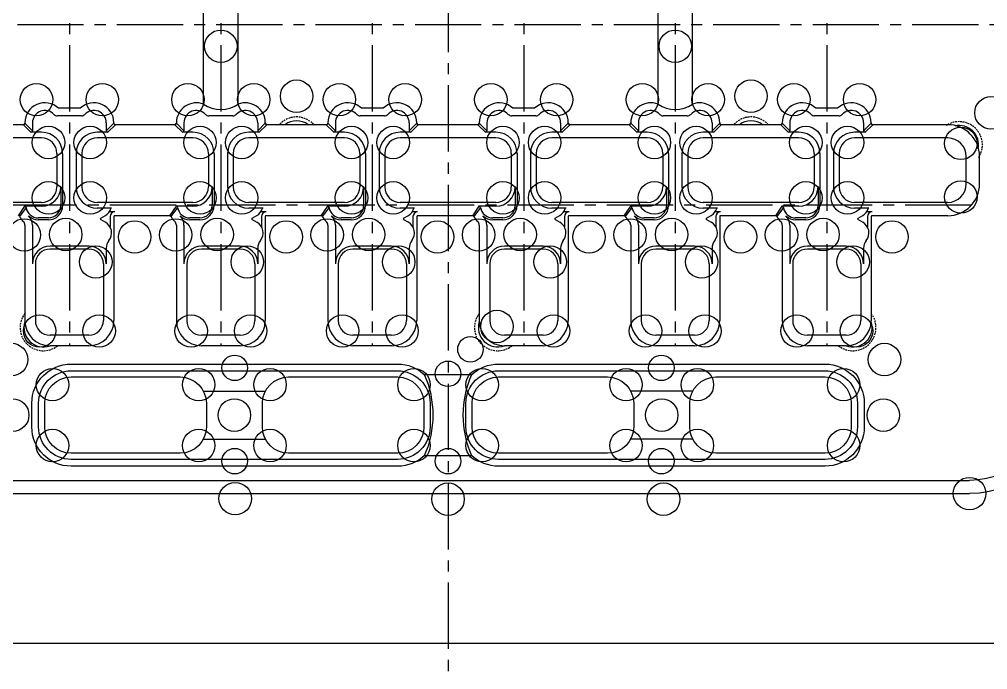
# Model space of a CAD drawing. Extents: x 1001 to 1418, y -354 to -13.
# Drawn here: x 1142.9 to 1268.2, y -191.4 to -107.4 of the extents above; entities that cross this region are included whole.
import ezdxf

# ---------------------------------------------------------------- set-up
doc = ezdxf.new("R2010")
doc.units = 0
doc.header["$LTSCALE"] = 0.45
doc.header["$MEASUREMENT"] = 0
doc.linetypes.add('CENTER2', pattern=[28.575, 19.05, -3.175, 3.175, -3.175])
doc.linetypes.add('HIDDENX2', pattern=[0.75, 0.5, -0.25])
for name, color, linetype in [('ANA 10', 7, 'CONTINUOUS'), ('ANA 13', 230, 'CONTINUOUS'), ('ANA 14.9', 132, 'CONTINUOUS'), ('ANA 16', 30, 'CONTINUOUS'), ('ANA 16.9', 150, 'CONTINUOUS'), ('ANA 16.9\u3000Φ3.3', 150, 'CONTINUOUS'), ('ANA 17.1 Φ3.3', 5, 'CONTINUOUS'), ('ANA 17.1 Φ6x5°U6.9', 5, 'CONTINUOUS'), ('ANA 20', 60, 'CONTINUOUS'), ('ANA 22.5', 200, 'CONTINUOUS'), ('CENTER', 243, 'CENTER2'), ('DETAIL', 6, 'CONTINUOUS'), ('HIDDEN', 5, 'HIDDENX2'), ('LINE', 7, 'CONTINUOUS'), ('LINE10', 52, 'CONTINUOUS'), ('LINE11', 132, 'CONTINUOUS'), ('LINE12', 150, 'CONTINUOUS'), ('LINE2', 110, 'CONTINUOUS'), ('LINE3', 230, 'CONTINUOUS'), ('LINE5', 200, 'CONTINUOUS'), ('LINE6', 60, 'CONTINUOUS'), ('LINE9', 30, 'CONTINUOUS'), ('SECTION', 31, 'CONTINUOUS')]:
    doc.layers.add(name, color=color, linetype=linetype)

msp = doc.modelspace()

# ---------------------------------------------------------------- linework, layer by layer
at = {"layer": 'ANA 10'}
for centre in [(1146.72294, -123.2857), (1152.11452, -123.2857), (1166.31294, -123.2857), (1171.70452, -123.2857), (1185.90294, -123.2857), (1191.29452, -123.2857), (1205.49294, -123.2857), (1210.88452, -123.2857), (1225.08294, -123.2857), (1230.47452, -123.2857), (1244.67294, -123.2857), (1250.06452, -123.2857), (1264.72079, -123.40286), (1146.72294, -130.44413), (1152.11452, -130.44413), (1166.31294, -130.44413), (1171.70452, -130.44413), (1185.90294, -130.44413), (1191.29452, -130.44413), (1205.49294, -130.44413), (1210.88452, -130.44413), (1225.08294, -130.44413), (1230.47452, -130.44413), (1244.67294, -130.44413), (1250.06452, -130.44413), (1264.72079, -130.32697), (1147.23457, -154.59575), (1166.14289, -154.59575), (1175.37457, -154.59575), (1193.98289, -154.59575), (1202.80457, -154.59575), (1221.41289, -154.59575), (1230.64457, -154.59575), (1249.55289, -154.59575), (1147.23457, -162.46408), (1166.14289, -162.46408), (1175.37457, -162.46408), (1193.98289, -162.46408), (1202.80457, -162.46408), (1221.41289, -162.46408), (1230.64457, -162.46408), (1249.55289, -162.46408), (1170.86599, -169.32903), (1198.39373, -169.39493), (1226.2691, -169.39864), (1265.84373, -168.67991)]:
    msp.add_circle(centre, 2.1, dxfattribs=at)
at = {"layer": 'ANA 13'}
for centre in [(1143.57809, -135.23399), (1148.94975, -135.18056), (1163.16809, -135.23399), (1168.53975, -135.18056), (1182.75809, -135.23399), (1188.12975, -135.18056), (1202.34809, -135.23399), (1207.71975, -135.18056), (1221.93809, -135.23399), (1227.30975, -135.18056), (1241.52809, -135.23399), (1246.89975, -135.18056), (1152.83502, -138.73069), (1172.42502, -138.73069), (1192.01502, -138.73069), (1211.60502, -138.73069), (1231.19502, -138.73069), (1250.78502, -138.73069), (1204.71529, -147.06969), (1145.57358, -147.65342), (1153.26388, -147.65342), (1165.16358, -147.65342), (1172.85388, -147.65342), (1184.75358, -147.65342), (1192.44388, -147.65342), (1212.03388, -147.65342), (1223.93358, -147.65342), (1231.62388, -147.65342), (1243.52358, -147.65342), (1251.21388, -147.65342)]:
    msp.add_circle(centre, 2.1, dxfattribs=at)
at = {"layer": 'ANA 14.9'}
for centre in [(1170.75873, -158.52991), (1226.02873, -158.52991)]:
    msp.add_circle(centre, 2.1, dxfattribs=at)
at = {"layer": 'ANA 16'}
for centre in [(1145.16251, -117.74617), (1153.67495, -117.74617), (1164.75251, -117.74617), (1173.26495, -117.74617), (1184.34251, -117.74617), (1192.85495, -117.74617), (1203.93251, -117.74617), (1212.44495, -117.74617), (1223.52251, -117.74617), (1232.03495, -117.74617), (1243.11251, -117.74617), (1251.62495, -117.74617)]:
    msp.add_circle(centre, 2.1, dxfattribs=at)
at = {"layer": 'ANA 16.9'}
for centre in [(1142.09109, -158.52991), (1254.69637, -158.52991)]:
    msp.add_circle(centre, 2.1, dxfattribs=at)
at = {"layer": 'ANA 16.9\u3000Φ3.3'}
for centre in [(1170.80124, -152.41798), (1225.98622, -152.41798), (1198.39373, -153.1853), (1170.80124, -164.48271), (1198.39373, -164.48271), (1225.98622, -164.48271)]:
    msp.add_circle(centre, 1.65, dxfattribs=at)
at = {"layer": 'ANA 17.1 Φ3.3'}
msp.add_circle((1201.28835, -150.02641), 1.65, dxfattribs=at)
at = {"layer": 'ANA 17.1 Φ6x5°U6.9'}
for centre in [(1178.80373, -117.30478), (1237.57373, -117.30478), (1268.61281, -119.45003), (1141.94024, -151.34402), (1254.84722, -151.34402)]:
    msp.add_circle(centre, 2.1, dxfattribs=at)
at = {"layer": 'ANA 20'}
for centre in [(1157.85879, -135.49493), (1177.44879, -135.49493), (1197.03879, -135.49493), (1216.62879, -135.49493), (1236.21879, -135.49493), (1255.80879, -135.49493)]:
    msp.add_circle(centre, 2.1, dxfattribs=at)
at = {"layer": 'ANA 22.5'}
for centre in [(1169.00873, -110.84159), (1227.77873, -110.84159)]:
    msp.add_circle(centre, 2.1, dxfattribs=at)
at = {"layer": 'CENTER'}
for p, q in [((1198.39373, -13.01991), (1198.39373, -295.57868)), ((1149.41873, -72.12264), (1149.41873, -149.56054)), ((1169.00873, -72.12264), (1169.00873, -149.56054)), ((1188.59873, -72.12264), (1188.59873, -149.56054)), ((1208.18873, -72.12264), (1208.18873, -149.56054)), ((1227.77873, -72.12264), (1227.77873, -149.56054)), ((1227.77873, -72.12264), (1227.77873, -149.56054)), ((1247.36873, -72.12264), (1247.36873, -149.56054)), ((1078.39373, -108.01991), (1407.76499, -108.01991)), ((1266.08575, -131.38491), (1130.7017, -131.38491))]:
    msp.add_line(p, q, dxfattribs=at)
at = {"layer": 'DETAIL'}
for centre, start, end in [((1178.80373, -122.98093), 53.1301024, 126.8698976), ((1237.57373, -122.98093), 53.1301024, 126.8698976), ((1264.50864, -123.58837), 348.1932179, 103.0619135), ((1146.04619, -147.20743), 161.9794339, 289.7457397), ((1204.81619, -147.20743), 161.9794339, 289.7457397), ((1250.74127, -147.20743), 250.2542603, 18.0205661)]:
    msp.add_arc(centre, 2.5, start, end, dxfattribs=at)
at = {"layer": 'HIDDEN'}
for centre, start, end in [((1178.80373, -122.98093), 41.8103149, 138.1896851), ((1237.57373, -122.98093), 41.8103149, 138.1896851), ((1264.50864, -123.58837), 327.0315899, 123.8914442), ((1146.04619, -147.20743), 142.4897905, 308.3375802), ((1204.81619, -147.20743), 142.4897905, 308.3375802), ((1250.74127, -147.20743), 231.6624198, 37.5102095)]:
    msp.add_arc(centre, 3, start, end, dxfattribs=at)
at = {"layer": 'LINE'}
for p, q in [((1143.46645, -120.98093), (1144.44873, -121.96321)), ((1144.64873, -121.76321), (1143.66645, -120.78093)), ((1154.18873, -121.76321), (1155.17101, -120.78093)), ((1155.37101, -120.98093), (1154.38873, -121.96321)), ((1163.05645, -120.98093), (1164.03873, -121.96321)), ((1164.23873, -121.76321), (1163.25645, -120.78093)), ((1173.77873, -121.76321), (1174.76101, -120.78093)), ((1174.96101, -120.98093), (1173.97873, -121.96321)), ((1182.64645, -120.98093), (1183.62873, -121.96321)), ((1183.82873, -121.76321), (1182.84645, -120.78093)), ((1193.36873, -121.76321), (1194.35101, -120.78093)), ((1194.55101, -120.98093), (1193.56873, -121.96321)), ((1202.23645, -120.98093), (1203.21873, -121.96321)), ((1203.41873, -121.76321), (1202.43645, -120.78093)), ((1212.95873, -121.76321), (1213.94101, -120.78093)), ((1214.14101, -120.98093), (1213.15873, -121.96321)), ((1221.82645, -120.98093), (1222.80873, -121.96321)), ((1223.00873, -121.76321), (1222.02645, -120.78093)), ((1232.54873, -121.76321), (1233.53101, -120.78093)), ((1233.73101, -120.98093), (1232.74873, -121.96321)), ((1241.41645, -120.98093), (1242.39873, -121.96321)), ((1242.59873, -121.76321), (1241.61645, -120.78093)), ((1252.13873, -121.76321), (1253.12101, -120.78093)), ((1253.32101, -120.98093), (1252.33873, -121.96321)), ((1145.80873, -122.69991), (1133.76373, -122.69991)), ((1165.39873, -122.69991), (1153.02873, -122.69991)), ((1184.98873, -122.69991), (1172.61873, -122.69991)), ((1204.57873, -122.69991), (1192.20873, -122.69991)), ((1224.16873, -122.69991), (1211.79873, -122.69991)), ((1243.75873, -122.69991), (1231.38873, -122.69991)), ((1263.02373, -122.69991), (1250.97873, -122.69991)), ((1147.80873, -124.69991), (1147.80873, -129.02991)), ((1151.02873, -124.69991), (1151.02873, -129.02991)), ((1167.39873, -124.69991), (1167.39873, -129.02991)), ((1170.61873, -124.69991), (1170.61873, -129.02991)), ((1186.98873, -124.69991), (1186.98873, -129.02991)), ((1190.20873, -124.69991), (1190.20873, -129.02991)), ((1206.57873, -124.69991), (1206.57873, -129.02991)), ((1209.79873, -124.69991), (1209.79873, -129.02991)), ((1226.16873, -124.69991), (1226.16873, -129.02991)), ((1229.38873, -124.69991), (1229.38873, -129.02991)), ((1245.75873, -124.69991), (1245.75873, -129.02991)), ((1248.97873, -124.69991), (1248.97873, -129.02991)), ((1265.42373, -128.62991), (1265.42373, -125.09991)), ((1145.80873, -131.02991), (1133.76373, -131.02991)), ((1165.39873, -131.02991), (1153.02873, -131.02991)), ((1184.98873, -131.02991), (1172.61873, -131.02991)), ((1204.57873, -131.02991), (1192.20873, -131.02991)), ((1224.16873, -131.02991), (1211.79873, -131.02991)), ((1243.75873, -131.02991), (1231.38873, -131.02991)), ((1263.02373, -131.02991), (1250.97873, -131.02991)), ((1143.62162, -131.52105), (1142.77657, -132.7489)), ((1143.81907, -131.68926), (1142.94978, -132.84889)), ((1163.21162, -131.52105), (1162.36657, -132.7489)), ((1163.40907, -131.68926), (1162.53978, -132.84889)), ((1182.80162, -131.52105), (1181.95657, -132.7489)), ((1182.99907, -131.68926), (1182.12978, -132.84889)), ((1202.39162, -131.52105), (1201.54657, -132.7489)), ((1202.58907, -131.68926), (1201.71978, -132.84889)), ((1221.98162, -131.52105), (1221.13657, -132.7489)), ((1222.17907, -131.68926), (1221.30978, -132.84889)), ((1241.57162, -131.52105), (1240.72657, -132.7489)), ((1241.76907, -131.68926), (1240.89978, -132.84889))]:
    msp.add_line(p, q, dxfattribs=at)
msp.add_lwpolyline([(1093.39373, -188.01991), (1303.39373, -188.01991), (1303.39373, -28.01991), (1093.39373, -28.01991)], close=True, dxfattribs=at)
for points in [[(1118.34373, -110.42823), (1118.34373, -150.83991, 0.198912367), (1120.27682, -155.50682), (1131.51682, -166.74682, 0.198912367), (1136.18373, -168.67991), (1265.84373, -168.67991)], [(1278.44373, -110.42823), (1278.44373, -156.07991, -0.414213562), (1265.84373, -168.67991)]]:
    msp.add_lwpolyline(points, format="xyb", dxfattribs=at)
for points in [[(1146.23873, -160.05991), (1146.23873, -156.99991, -0.414213562), (1149.63873, -153.59991), (1163.73873, -153.59991, -0.414213562), (1167.13873, -156.99991), (1167.13873, -160.05991, -0.414213562), (1163.73873, -163.45991), (1149.63873, -163.45991, -0.414213562)], [(1174.37873, -160.05991), (1174.37873, -156.99991, -0.414213562), (1177.77873, -153.59991), (1191.87873, -153.59991, -0.414213562), (1195.27873, -156.99991), (1195.27873, -160.05991, -0.414213562), (1191.87873, -163.45991), (1177.77873, -163.45991, -0.414213562)], [(1201.50873, -160.05991), (1201.50873, -156.99991, -0.414213562), (1204.90873, -153.59991), (1219.00873, -153.59991, -0.414213562), (1222.40873, -156.99991), (1222.40873, -160.05991, -0.414213562), (1219.00873, -163.45991), (1204.90873, -163.45991, -0.414213562)], [(1229.64873, -160.05991), (1229.64873, -156.99991, -0.414213562), (1233.04873, -153.59991), (1247.14873, -153.59991, -0.414213562), (1250.54873, -156.99991), (1250.54873, -160.05991, -0.414213562), (1247.14873, -163.45991), (1233.04873, -163.45991, -0.414213562)]]:
    msp.add_lwpolyline(points, format="xyb", close=True, dxfattribs=at)
for centre, radius, start, end in [((1145.80873, -124.69991), 2, 0, 90), ((1153.02873, -124.69991), 2, 90, 180), ((1165.39873, -124.69991), 2, 0, 90), ((1172.61873, -124.69991), 2, 90, 180), ((1184.98873, -124.69991), 2, 0, 90), ((1192.20873, -124.69991), 2, 90, 180), ((1204.57873, -124.69991), 2, 0, 90), ((1211.79873, -124.69991), 2, 90, 180), ((1224.16873, -124.69991), 2, 0, 90), ((1231.38873, -124.69991), 2, 90, 180), ((1243.75873, -124.69991), 2, 0, 90), ((1250.97873, -124.69991), 2, 90, 180), ((1263.02373, -125.09991), 2.4, 0, 90), ((1263.02373, -128.62991), 2.4, 270, 0), ((1145.80873, -129.02991), 2, 270, 0), ((1153.02873, -129.02991), 2, 180, 270), ((1165.39873, -129.02991), 2, 270, 0), ((1172.61873, -129.02991), 2, 180, 270), ((1184.98873, -129.02991), 2, 270, 0), ((1192.20873, -129.02991), 2, 180, 270), ((1204.57873, -129.02991), 2, 270, 0), ((1211.79873, -129.02991), 2, 180, 270), ((1224.16873, -129.02991), 2, 270, 0), ((1231.38873, -129.02991), 2, 180, 270), ((1243.75873, -129.02991), 2, 270, 0), ((1250.97873, -129.02991), 2, 180, 270)]:
    msp.add_arc(centre, radius, start, end, dxfattribs=at)
at = {"layer": 'LINE10'}
for centre, start, end in [((1183.66434, -158.52991), 335.9724912, 24.0275088), ((1213.12312, -158.52991), 155.9724912, 204.0275088)]:
    msp.add_arc(centre, 12.80864, start, end, dxfattribs=at)
at = {"layer": 'LINE11'}
for p, q in [((1166.75538, -155.43153), (1174.76208, -155.43153)), ((1230.03208, -155.43153), (1222.02538, -155.43153)), ((1166.75538, -161.6283), (1174.76208, -161.6283)), ((1230.03208, -161.6283), (1222.02538, -161.6283))]:
    msp.add_line(p, q, dxfattribs=at)
at = {"layer": 'LINE12'}
for points in [[(1145.43873, -160.05991), (1145.43873, -156.99991, -0.414213562), (1149.63873, -152.79991), (1191.87873, -152.79991, -0.414213562), (1196.07873, -156.99991), (1196.07873, -160.05991, -0.414213562), (1191.87873, -164.25991), (1149.63873, -164.25991, -0.414213562)], [(1200.70873, -160.05991), (1200.70873, -156.99991, -0.414213562), (1204.90873, -152.79991), (1247.14873, -152.79991, -0.414213562), (1251.34873, -156.99991), (1251.34873, -160.05991, -0.414213562), (1247.14873, -164.25991), (1204.90873, -164.25991, -0.414213562)]]:
    msp.add_lwpolyline(points, format="xyb", close=True, dxfattribs=at)
at = {"layer": 'LINE2'}
for p, q in [((1148.29987, -129.02991), (1148.29987, -131.43491)), ((1167.88987, -129.02991), (1167.88987, -131.43491)), ((1187.47987, -129.02991), (1187.47987, -131.43491)), ((1207.06987, -129.02991), (1207.06987, -131.43491)), ((1226.65987, -129.02991), (1226.65987, -131.43491)), ((1246.24987, -129.02991), (1246.24987, -131.43491)), ((1145.80873, -131.52105), (1143.62162, -131.52105)), ((1165.39873, -131.52105), (1163.21162, -131.52105)), ((1184.98873, -131.52105), (1182.80162, -131.52105)), ((1204.57873, -131.52105), (1202.39162, -131.52105)), ((1224.16873, -131.52105), (1221.98162, -131.52105)), ((1243.75873, -131.52105), (1241.57162, -131.52105)), ((1146.69987, -133.03491), (1145.39873, -133.03491)), ((1166.28987, -133.03491), (1164.98873, -133.03491)), ((1185.87987, -133.03491), (1184.57873, -133.03491)), ((1205.46987, -133.03491), (1204.16873, -133.03491)), ((1225.05987, -133.03491), (1223.75873, -133.03491)), ((1244.64987, -133.03491), (1243.34873, -133.03491))]:
    msp.add_line(p, q, dxfattribs=at)
for centre, radius, start, end in [((1145.80873, -129.02991), 2.49114, 270, 0), ((1165.39873, -129.02991), 2.49114, 270, 0), ((1184.98873, -129.02991), 2.49114, 270, 0), ((1204.57873, -129.02991), 2.49114, 270, 0), ((1224.16873, -129.02991), 2.49114, 270, 0), ((1243.75873, -129.02991), 2.49114, 270, 0), ((1146.69987, -131.43491), 1.6, 270, 0), ((1166.28987, -131.43491), 1.6, 270, 0), ((1185.87987, -131.43491), 1.6, 270, 0), ((1205.46987, -131.43491), 1.6, 270, 0), ((1225.05987, -131.43491), 1.6, 270, 0), ((1244.64987, -131.43491), 1.6, 270, 0), ((1143.62162, -131.72105), 0.2, 9.1468663, 90), ((1145.39873, -131.43491), 1.6, 189.1468663, 270), ((1163.21162, -131.72105), 0.2, 9.1468663, 90), ((1164.98873, -131.43491), 1.6, 189.1468663, 270), ((1182.80162, -131.72105), 0.2, 9.1468663, 90), ((1184.57873, -131.43491), 1.6, 189.1468663, 270), ((1202.39162, -131.72105), 0.2, 9.1468663, 90), ((1204.16873, -131.43491), 1.6, 189.1468663, 270), ((1221.98162, -131.72105), 0.2, 9.1468663, 90), ((1223.75873, -131.43491), 1.6, 189.1468663, 270), ((1241.57162, -131.72105), 0.2, 9.1468663, 90), ((1243.34873, -131.43491), 1.6, 189.1468663, 270)]:
    msp.add_arc(centre, radius, start, end, dxfattribs=at)
at = {"layer": 'LINE3'}
for p, q in [((1151.92038, -137.05991), (1146.91708, -137.05991)), ((1171.51038, -137.05991), (1166.50708, -137.05991)), ((1191.10038, -137.05991), (1186.09708, -137.05991)), ((1210.69038, -137.05991), (1205.68708, -137.05991)), ((1230.28038, -137.05991), (1225.27708, -137.05991)), ((1249.87038, -137.05991), (1244.86708, -137.05991)), ((1145.01708, -138.95991), (1145.01708, -146.30991)), ((1153.82038, -138.95991), (1153.82038, -146.30991)), ((1164.60708, -138.95991), (1164.60708, -146.30991)), ((1173.41038, -138.95991), (1173.41038, -146.30991)), ((1184.19708, -138.95991), (1184.19708, -146.30991)), ((1193.00038, -138.95991), (1193.00038, -146.30991)), ((1203.78708, -138.95991), (1203.78708, -146.30991)), ((1212.59038, -138.95991), (1212.59038, -146.30991)), ((1223.37708, -138.95991), (1223.37708, -146.30991)), ((1232.18038, -138.95991), (1232.18038, -146.30991)), ((1242.96708, -138.95991), (1242.96708, -146.30991)), ((1251.77038, -138.95991), (1251.77038, -146.30991)), ((1151.92038, -148.20991), (1146.91708, -148.20991)), ((1171.51038, -148.20991), (1166.50708, -148.20991)), ((1191.10038, -148.20991), (1186.09708, -148.20991)), ((1210.69038, -148.20991), (1205.68708, -148.20991)), ((1230.28038, -148.20991), (1225.27708, -148.20991)), ((1249.87038, -148.20991), (1244.86708, -148.20991))]:
    msp.add_line(p, q, dxfattribs=at)
for centre, start, end in [((1146.91708, -138.95991), 90, 180), ((1151.92038, -138.95991), 0, 90), ((1166.50708, -138.95991), 90, 180), ((1171.51038, -138.95991), 0, 90), ((1186.09708, -138.95991), 90, 180), ((1191.10038, -138.95991), 0, 90), ((1205.68708, -138.95991), 90, 180), ((1210.69038, -138.95991), 0, 90), ((1225.27708, -138.95991), 90, 180), ((1230.28038, -138.95991), 0, 90), ((1244.86708, -138.95991), 90, 180), ((1249.87038, -138.95991), 0, 90), ((1146.91708, -146.30991), 180, 270), ((1151.92038, -146.30991), 270, 0), ((1166.50708, -146.30991), 180, 270), ((1171.51038, -146.30991), 270, 0), ((1186.09708, -146.30991), 180, 270), ((1191.10038, -146.30991), 270, 0), ((1205.68708, -146.30991), 180, 270), ((1210.69038, -146.30991), 270, 0), ((1225.27708, -146.30991), 180, 270), ((1230.28038, -146.30991), 270, 0), ((1244.86708, -146.30991), 180, 270), ((1249.87038, -146.30991), 270, 0)]:
    msp.add_arc(centre, 1.9, start, end, dxfattribs=at)
at = {"layer": 'LINE5'}
for centre in [(1169.00873, -115.17365), (1227.77873, -115.17365)]:
    msp.add_arc(centre, 3.86316, 234.8361555, 305.1638445, dxfattribs=at)
at = {"layer": 'LINE6'}
for p, q in [((1155.27987, -132.25776), (1154.57287, -132.25776)), ((1174.86987, -132.25776), (1174.16287, -132.25776)), ((1194.45987, -132.25776), (1193.75287, -132.25776)), ((1214.04987, -132.25776), (1213.34287, -132.25776)), ((1233.63987, -132.25776), (1232.93287, -132.25776)), ((1253.22987, -132.25776), (1252.52287, -132.25776)), ((1154.67987, -132.85776), (1154.67987, -134.19238)), ((1174.26987, -132.85776), (1174.26987, -134.19238)), ((1193.85987, -132.85776), (1193.85987, -134.19238)), ((1213.44987, -132.85776), (1213.44987, -134.19238)), ((1233.03987, -132.85776), (1233.03987, -134.19238)), ((1252.62987, -132.85776), (1252.62987, -134.19238))]:
    msp.add_line(p, q, dxfattribs=at)
for centre in [(1155.27987, -132.85776), (1174.86987, -132.85776), (1194.45987, -132.85776), (1214.04987, -132.85776), (1233.63987, -132.85776), (1253.22987, -132.85776)]:
    msp.add_arc(centre, 0.6, 90, 180, dxfattribs=at)
at = {"layer": 'LINE9'}
for p, q in [((1150.97938, -119.83491), (1147.85808, -119.83491)), ((1170.56938, -119.83491), (1167.44808, -119.83491)), ((1190.15938, -119.83491), (1187.03808, -119.83491)), ((1209.74938, -119.83491), (1206.62808, -119.83491)), ((1229.33938, -119.83491), (1226.21808, -119.83491)), ((1248.92938, -119.83491), (1245.80808, -119.83491)), ((1144.64873, -120.73491), (1144.64873, -121.76321)), ((1154.18873, -120.73491), (1154.18873, -121.76321)), ((1164.23873, -120.73491), (1164.23873, -121.76321)), ((1173.77873, -120.73491), (1173.77873, -121.76321)), ((1183.82873, -120.73491), (1183.82873, -121.76321)), ((1193.36873, -120.73491), (1193.36873, -121.76321)), ((1203.41873, -120.73491), (1203.41873, -121.76321)), ((1212.95873, -120.73491), (1212.95873, -121.76321)), ((1223.00873, -120.73491), (1223.00873, -121.76321)), ((1232.54873, -120.73491), (1232.54873, -121.76321)), ((1242.59873, -120.73491), (1242.59873, -121.76321)), ((1252.13873, -120.73491), (1252.13873, -121.76321)), ((1145.80873, -121.96321), (1144.44873, -121.96321)), ((1154.38873, -121.96321), (1153.02873, -121.96321)), ((1165.39873, -121.96321), (1164.03873, -121.96321)), ((1173.97873, -121.96321), (1172.61873, -121.96321)), ((1184.98873, -121.96321), (1183.62873, -121.96321)), ((1193.56873, -121.96321), (1192.20873, -121.96321)), ((1204.57873, -121.96321), (1203.21873, -121.96321)), ((1213.15873, -121.96321), (1211.79873, -121.96321)), ((1224.16873, -121.96321), (1222.80873, -121.96321)), ((1232.74873, -121.96321), (1231.38873, -121.96321)), ((1243.75873, -121.96321), (1242.39873, -121.96321)), ((1252.33873, -121.96321), (1250.97873, -121.96321)), ((1148.54544, -124.69991), (1148.54544, -131.43491)), ((1150.29202, -124.69991), (1150.29202, -129.02991)), ((1168.13544, -124.69991), (1168.13544, -131.43491)), ((1169.88202, -124.69991), (1169.88202, -129.02991)), ((1187.72544, -124.69991), (1187.72544, -131.43491)), ((1189.47202, -124.69991), (1189.47202, -129.02991)), ((1207.31544, -124.69991), (1207.31544, -131.43491)), ((1209.06202, -124.69991), (1209.06202, -129.02991)), ((1226.90544, -124.69991), (1226.90544, -131.43491)), ((1228.65202, -124.69991), (1228.65202, -129.02991)), ((1246.49544, -124.69991), (1246.49544, -131.43491)), ((1248.24202, -124.69991), (1248.24202, -129.02991)), ((1154.8874, -131.76662), (1153.02873, -131.76662)), ((1153.46947, -133.05431), (1154.07873, -132.70255)), ((1174.4774, -131.76662), (1172.61873, -131.76662)), ((1173.05947, -133.05431), (1173.66873, -132.70255)), ((1194.0674, -131.76662), (1192.20873, -131.76662)), ((1192.64947, -133.05431), (1193.25873, -132.70255)), ((1213.6574, -131.76662), (1211.79873, -131.76662)), ((1212.23947, -133.05431), (1212.84873, -132.70255)), ((1233.2474, -131.76662), (1231.38873, -131.76662)), ((1231.82947, -133.05431), (1232.43873, -132.70255)), ((1252.8374, -131.76662), (1250.97873, -131.76662)), ((1251.41947, -133.05431), (1252.02873, -132.70255)), ((1144.64873, -133.95472), (1144.64873, -138.95991)), ((1146.69987, -133.28048), (1145.39873, -133.28048)), ((1153.46947, -133.22752), (1154.07873, -133.57927)), ((1164.23873, -133.95472), (1164.23873, -138.95991)), ((1166.28987, -133.28048), (1164.98873, -133.28048)), ((1173.05947, -133.22752), (1173.66873, -133.57927)), ((1183.82873, -133.95472), (1183.82873, -138.95991)), ((1185.87987, -133.28048), (1184.57873, -133.28048)), ((1192.64947, -133.22752), (1193.25873, -133.57927)), ((1203.41873, -133.95472), (1203.41873, -138.95991)), ((1205.46987, -133.28048), (1204.16873, -133.28048)), ((1212.23947, -133.22752), (1212.84873, -133.57927)), ((1223.00873, -133.95472), (1223.00873, -138.95991)), ((1225.05987, -133.28048), (1223.75873, -133.28048)), ((1231.82947, -133.22752), (1232.43873, -133.57927)), ((1242.59873, -133.95472), (1242.59873, -138.95991)), ((1244.64987, -133.28048), (1243.34873, -133.28048)), ((1251.41947, -133.22752), (1252.02873, -133.57927)), ((1151.92038, -136.69156), (1146.91708, -136.69156)), ((1154.18873, -136.94983), (1154.18873, -138.95991)), ((1171.51038, -136.69156), (1166.50708, -136.69156)), ((1173.77873, -136.94983), (1173.77873, -138.95991)), ((1191.10038, -136.69156), (1186.09708, -136.69156)), ((1193.36873, -136.94983), (1193.36873, -138.95991)), ((1210.69038, -136.69156), (1205.68708, -136.69156)), ((1212.95873, -136.94983), (1212.95873, -138.95991)), ((1230.28038, -136.69156), (1225.27708, -136.69156)), ((1232.54873, -136.94983), (1232.54873, -138.95991)), ((1249.87038, -136.69156), (1244.86708, -136.69156)), ((1252.13873, -136.94983), (1252.13873, -138.95991))]:
    msp.add_line(p, q, dxfattribs=at)
for centre, radius, start, end in [((1146.24873, -120.73491), 1.6, 42.9858861, 180), ((1147.85808, -119.23491), 0.6, 222.9858861, 270), ((1150.97938, -119.23491), 0.6, 270, 317.0141139), ((1152.58873, -120.73491), 1.6, 0, 137.0141139), ((1165.83873, -120.73491), 1.6, 42.9858861, 180), ((1167.44808, -119.23491), 0.6, 222.9858861, 270), ((1170.56938, -119.23491), 0.6, 270, 317.0141139), ((1172.17873, -120.73491), 1.6, 0, 137.0141139), ((1185.42873, -120.73491), 1.6, 42.9858861, 180), ((1187.03808, -119.23491), 0.6, 222.9858861, 270), ((1190.15938, -119.23491), 0.6, 270, 317.0141139), ((1191.76873, -120.73491), 1.6, 0, 137.0141139), ((1205.01873, -120.73491), 1.6, 42.9858861, 180), ((1206.62808, -119.23491), 0.6, 222.9858861, 270), ((1209.74938, -119.23491), 0.6, 270, 317.0141139), ((1211.35873, -120.73491), 1.6, 0, 137.0141139), ((1224.60873, -120.73491), 1.6, 42.9858861, 180), ((1226.21808, -119.23491), 0.6, 222.9858861, 270), ((1229.33938, -119.23491), 0.6, 270, 317.0141139), ((1230.94873, -120.73491), 1.6, 0, 137.0141139), ((1244.19873, -120.73491), 1.6, 42.9858861, 180), ((1245.80808, -119.23491), 0.6, 222.9858861, 270), ((1248.92938, -119.23491), 0.6, 270, 317.0141139), ((1250.53873, -120.73491), 1.6, 0, 137.0141139), ((1144.44873, -121.76321), 0.2, 270, 0), ((1145.80873, -124.69991), 2.73671, 0, 90), ((1153.02873, -124.69991), 2.73671, 90, 180), ((1154.38873, -121.76321), 0.2, 180, 270), ((1164.03873, -121.76321), 0.2, 270, 0), ((1165.39873, -124.69991), 2.73671, 0, 90), ((1172.61873, -124.69991), 2.73671, 90, 180), ((1173.97873, -121.76321), 0.2, 180, 270), ((1183.62873, -121.76321), 0.2, 270, 0), ((1184.98873, -124.69991), 2.73671, 0, 90), ((1192.20873, -124.69991), 2.73671, 90, 180), ((1193.56873, -121.76321), 0.2, 180, 270), ((1203.21873, -121.76321), 0.2, 270, 0), ((1204.57873, -124.69991), 2.73671, 0, 90), ((1211.79873, -124.69991), 2.73671, 90, 180), ((1213.15873, -121.76321), 0.2, 180, 270), ((1222.80873, -121.76321), 0.2, 270, 0), ((1224.16873, -124.69991), 2.73671, 0, 90), ((1231.38873, -124.69991), 2.73671, 90, 180), ((1232.74873, -121.76321), 0.2, 180, 270), ((1242.39873, -121.76321), 0.2, 270, 0), ((1243.75873, -124.69991), 2.73671, 0, 90), ((1250.97873, -124.69991), 2.73671, 90, 180), ((1252.33873, -121.76321), 0.2, 180, 270), ((1153.02873, -129.02991), 2.73671, 180, 270), ((1172.61873, -129.02991), 2.73671, 180, 270), ((1192.20873, -129.02991), 2.73671, 180, 270), ((1211.79873, -129.02991), 2.73671, 180, 270), ((1231.38873, -129.02991), 2.73671, 180, 270), ((1250.97873, -129.02991), 2.73671, 180, 270), ((1146.69987, -131.43491), 1.84557, 270, 0), ((1166.28987, -131.43491), 1.84557, 270, 0), ((1185.87987, -131.43491), 1.84557, 270, 0), ((1205.46987, -131.43491), 1.84557, 270, 0), ((1225.05987, -131.43491), 1.84557, 270, 0), ((1244.64987, -131.43491), 1.84557, 270, 0), ((1153.27873, -131.31691), 1.6, 300, 341.1339194), ((1154.8874, -131.86662), 0.1, 90, 161.1339194), ((1172.86873, -131.31691), 1.6, 300, 341.1339194), ((1174.4774, -131.86662), 0.1, 90, 161.1339194), ((1192.45873, -131.31691), 1.6, 300, 341.1339194), ((1194.0674, -131.86662), 0.1, 90, 161.1339194), ((1212.04873, -131.31691), 1.6, 300, 341.1339194), ((1213.6574, -131.86662), 0.1, 90, 161.1339194), ((1231.63873, -131.31691), 1.6, 300, 341.1339194), ((1233.2474, -131.86662), 0.1, 90, 161.1339194), ((1251.22873, -131.31691), 1.6, 300, 341.1339194), ((1252.8374, -131.86662), 0.1, 90, 161.1339194), ((1145.39873, -131.43491), 1.84557, 226.9971007, 270), ((1143.04873, -133.95472), 1.6, 360, 46.9971007), ((1153.51947, -133.14091), 0.1, 120, 240), ((1153.27873, -134.96491), 1.6, 321.6629103, 60), ((1164.98873, -131.43491), 1.84557, 226.9971007, 270), ((1162.63873, -133.95472), 1.6, 360, 46.9971007), ((1173.10947, -133.14091), 0.1, 120, 240), ((1172.86873, -134.96491), 1.6, 321.6629103, 60), ((1184.57873, -131.43491), 1.84557, 226.9971007, 270), ((1182.22873, -133.95472), 1.6, 360, 46.9971007), ((1192.69947, -133.14091), 0.1, 120, 240), ((1192.45873, -134.96491), 1.6, 321.6629103, 60), ((1204.16873, -131.43491), 1.84557, 226.9971007, 270), ((1201.81873, -133.95472), 1.6, 360, 46.9971007), ((1212.28947, -133.14091), 0.1, 120, 240), ((1212.04873, -134.96491), 1.6, 321.6629103, 60), ((1223.75873, -131.43491), 1.84557, 226.9971007, 270), ((1221.40873, -133.95472), 1.6, 360, 46.9971007), ((1231.87947, -133.14091), 0.1, 120, 240), ((1231.63873, -134.96491), 1.6, 321.6629103, 60), ((1243.34873, -131.43491), 1.84557, 226.9971007, 270), ((1240.99873, -133.95472), 1.6, 360, 46.9971007), ((1251.46947, -133.14091), 0.1, 120, 240), ((1251.22873, -134.96491), 1.6, 321.6629103, 60), ((1155.78873, -136.94983), 1.6, 141.6629103, 180), ((1175.37873, -136.94983), 1.6, 141.6629103, 180), ((1194.96873, -136.94983), 1.6, 141.6629103, 180), ((1214.55873, -136.94983), 1.6, 141.6629103, 180), ((1234.14873, -136.94983), 1.6, 141.6629103, 180), ((1253.73873, -136.94983), 1.6, 141.6629103, 180), ((1146.91708, -138.95991), 2.26835, 90, 180), ((1151.92038, -138.95991), 2.26835, 0, 90), ((1166.50708, -138.95991), 2.26835, 90, 180), ((1171.51038, -138.95991), 2.26835, 0, 90), ((1186.09708, -138.95991), 2.26835, 90, 180), ((1191.10038, -138.95991), 2.26835, 0, 90), ((1205.68708, -138.95991), 2.26835, 90, 180), ((1210.69038, -138.95991), 2.26835, 0, 90), ((1225.27708, -138.95991), 2.26835, 90, 180), ((1230.28038, -138.95991), 2.26835, 0, 90), ((1244.86708, -138.95991), 2.26835, 90, 180), ((1249.87038, -138.95991), 2.26835, 0, 90)]:
    msp.add_arc(centre, radius, start, end, dxfattribs=at)
at = {"layer": 'SECTION'}
for p, q in [((1166.78387, -118.33182), (1166.78387, -102.83054)), ((1171.23359, -118.33182), (1171.23359, -102.83054)), ((1225.55387, -118.33182), (1225.55387, -102.83054)), ((1230.00359, -118.33182), (1230.00359, -102.83054)), ((1150.82091, -118.85264), (1148.01655, -118.85264)), ((1190.00091, -118.85264), (1187.19655, -118.85264)), ((1209.59091, -118.85264), (1206.78655, -118.85264)), ((1248.77091, -118.85264), (1245.96655, -118.85264)), ((1143.46645, -120.98093), (1133.76373, -120.98093)), ((1143.66645, -120.73491), (1143.66645, -120.78093)), ((1155.17101, -120.73491), (1155.17101, -120.78093)), ((1163.05645, -120.98093), (1155.37101, -120.98093)), ((1163.25645, -120.73491), (1163.25645, -120.78093)), ((1174.76101, -120.73491), (1174.76101, -120.78093)), ((1182.64645, -120.98093), (1174.96101, -120.98093)), ((1182.84645, -120.73491), (1182.84645, -120.78093)), ((1194.35101, -120.73491), (1194.35101, -120.78093)), ((1202.23645, -120.98093), (1194.55101, -120.98093)), ((1202.43645, -120.73491), (1202.43645, -120.78093)), ((1213.94101, -120.73491), (1213.94101, -120.78093)), ((1221.82645, -120.98093), (1214.14101, -120.98093)), ((1222.02645, -120.73491), (1222.02645, -120.78093)), ((1233.53101, -120.73491), (1233.53101, -120.78093)), ((1241.41645, -120.98093), (1233.73101, -120.98093)), ((1241.61645, -120.73491), (1241.61645, -120.78093)), ((1253.12101, -120.73491), (1253.12101, -120.78093)), ((1263.02373, -120.98093), (1253.32101, -120.98093)), ((1267.14271, -128.62991), (1267.14271, -125.09991)), ((1143.66645, -133.95472), (1143.66645, -146.30991)), ((1155.17101, -132.85776), (1155.17101, -146.30991)), ((1162.36657, -132.7489), (1155.27987, -132.7489)), ((1163.25645, -133.95472), (1163.25645, -146.30991)), ((1174.76101, -132.85776), (1174.76101, -146.30991)), ((1181.95657, -132.7489), (1174.86987, -132.7489)), ((1182.84645, -133.95472), (1182.84645, -146.30991)), ((1194.35101, -132.85776), (1194.35101, -146.30991)), ((1201.54657, -132.7489), (1194.45987, -132.7489)), ((1202.43645, -133.95472), (1202.43645, -146.30991)), ((1213.94101, -132.85776), (1213.94101, -146.30991)), ((1221.13657, -132.7489), (1214.04987, -132.7489)), ((1222.02645, -133.95472), (1222.02645, -146.30991)), ((1233.53101, -132.85776), (1233.53101, -146.30991)), ((1240.72657, -132.7489), (1233.63987, -132.7489)), ((1241.61645, -133.95472), (1241.61645, -146.30991)), ((1253.12101, -132.85776), (1253.12101, -146.30991)), ((1263.02373, -132.7489), (1253.22987, -132.7489)), ((1151.92038, -149.56054), (1146.91708, -149.56054)), ((1171.51038, -149.56054), (1166.50708, -149.56054)), ((1191.10038, -149.56054), (1186.09708, -149.56054)), ((1210.69038, -149.56054), (1205.68708, -149.56054)), ((1230.28038, -149.56054), (1225.27708, -149.56054)), ((1249.87038, -149.56054), (1244.86708, -149.56054)), ((1201.42434, -153.31455), (1195.36312, -153.31455)), ((1144.56696, -160.05991), (1144.56696, -156.99991)), ((1195.36312, -163.74527), (1201.42434, -163.74527))]:
    msp.add_line(p, q, dxfattribs=at)
for points in [[(1120.06271, -144.44826), (1120.06271, -150.83991, 0.198912367), (1121.49233, -154.29131), (1132.73233, -165.53131, 0.198912367), (1136.18373, -166.96093), (1198.39373, -166.96093)], [(1276.72474, -144.44826), (1276.72474, -156.07991, -0.414213562), (1265.84373, -166.96093)], [(1144.56696, -156.99991, -0.414213562), (1149.63873, -151.92814), (1191.87873, -151.92814, -0.191639333), (1195.36312, -153.31455, -0.191639333)], [(1201.42434, -153.31455, -0.191639333), (1204.90873, -151.92814), (1247.14873, -151.92814, -0.414213562), (1252.2205, -156.99991), (1252.2205, -160.05991, -0.414213562), (1247.14873, -165.13168), (1204.90873, -165.13168, -0.191639333), (1201.42434, -163.74527, -0.191639333)], [(1195.36312, -163.74527, -0.191639333), (1191.87873, -165.13168), (1149.63873, -165.13168, -0.414213562), (1144.56696, -160.05991)]]:
    msp.add_lwpolyline(points, format="xyb", dxfattribs=at)
msp.add_lwpolyline([(1198.39373, -166.96093), (1265.84373, -166.96093)], dxfattribs=at)
for centre, radius, start, end in [((1146.24873, -120.73491), 2.58228, 46.7960439, 180), ((1152.58873, -120.73491), 2.58228, 0, 133.2039561), ((1165.83873, -120.73491), 2.58228, 68.5302127, 180), ((1172.17873, -120.73491), 2.58228, 0, 111.4697873), ((1185.42873, -120.73491), 2.58228, 46.7960439, 180), ((1191.76873, -120.73491), 2.58228, 0, 133.2039561), ((1205.01873, -120.73491), 2.58228, 46.7960439, 180), ((1211.35873, -120.73491), 2.58228, 0, 133.2039561), ((1224.60873, -120.73491), 2.58228, 68.5302127, 180), ((1230.94873, -120.73491), 2.58228, 0, 111.4697873), ((1244.19873, -120.73491), 2.58228, 46.7960439, 180), ((1250.53873, -120.73491), 2.58228, 0, 133.2039561), ((1143.46645, -120.78093), 0.2, 270, 360), ((1155.37101, -120.78093), 0.2, 180, 270), ((1163.05645, -120.78093), 0.2, 270, 360), ((1174.96101, -120.78093), 0.2, 180, 270), ((1182.64645, -120.78093), 0.2, 270, 360), ((1194.55101, -120.78093), 0.2, 180, 270), ((1202.23645, -120.78093), 0.2, 270, 360), ((1214.14101, -120.78093), 0.2, 180, 270), ((1221.82645, -120.78093), 0.2, 270, 360), ((1233.73101, -120.78093), 0.2, 180, 270), ((1241.41645, -120.78093), 0.2, 270, 360), ((1253.32101, -120.78093), 0.2, 180, 270), ((1263.02373, -125.09991), 4.11898, 0, 90), ((1263.02373, -128.62991), 4.11898, 270, 0), ((1145.39873, -131.43491), 2.82785, 210.0013339, 226.9971007), ((1143.04873, -133.95472), 0.61772, 360, 46.9971007), ((1155.27987, -132.85776), 0.10886, 90, 180), ((1162.36657, -132.9489), 0.2, 30.0013339, 90), ((1164.98873, -131.43491), 2.82785, 210.0013339, 226.9971007), ((1162.63873, -133.95472), 0.61772, 360, 46.9971007), ((1174.86987, -132.85776), 0.10886, 90, 180), ((1181.95657, -132.9489), 0.2, 30.0013339, 90), ((1184.57873, -131.43491), 2.82785, 210.0013339, 226.9971007), ((1182.22873, -133.95472), 0.61772, 360, 46.9971007), ((1194.45987, -132.85776), 0.10886, 90, 180), ((1201.54657, -132.9489), 0.2, 30.0013339, 90), ((1204.16873, -131.43491), 2.82785, 210.0013339, 226.9971007), ((1201.81873, -133.95472), 0.61772, 360, 46.9971007), ((1214.04987, -132.85776), 0.10886, 90, 180), ((1221.13657, -132.9489), 0.2, 30.0013339, 90), ((1223.75873, -131.43491), 2.82785, 210.0013339, 226.9971007), ((1221.40873, -133.95472), 0.61772, 360, 46.9971007), ((1233.63987, -132.85776), 0.10886, 90, 180), ((1240.72657, -132.9489), 0.2, 30.0013339, 90), ((1243.34873, -131.43491), 2.82785, 210.0013339, 226.9971007), ((1240.99873, -133.95472), 0.61772, 360, 46.9971007), ((1253.22987, -132.85776), 0.10886, 90, 180), ((1146.91708, -146.30991), 3.25063, 180, 270), ((1151.92038, -146.30991), 3.25063, 270, 0), ((1166.50708, -146.30991), 3.25063, 180, 270), ((1171.51038, -146.30991), 3.25063, 270, 0), ((1186.09708, -146.30991), 3.25063, 180, 270), ((1191.10038, -146.30991), 3.25063, 270, 0), ((1205.68708, -146.30991), 3.25063, 180, 270), ((1210.69038, -146.30991), 3.25063, 270, 0), ((1225.27708, -146.30991), 3.25063, 180, 270), ((1230.28038, -146.30991), 3.25063, 270, 0), ((1244.86708, -146.30991), 3.25063, 180, 270), ((1249.87038, -146.30991), 3.25063, 270, 0)]:
    msp.add_arc(centre, radius, start, end, dxfattribs=at)

doc.saveas('drawing.dxf')
